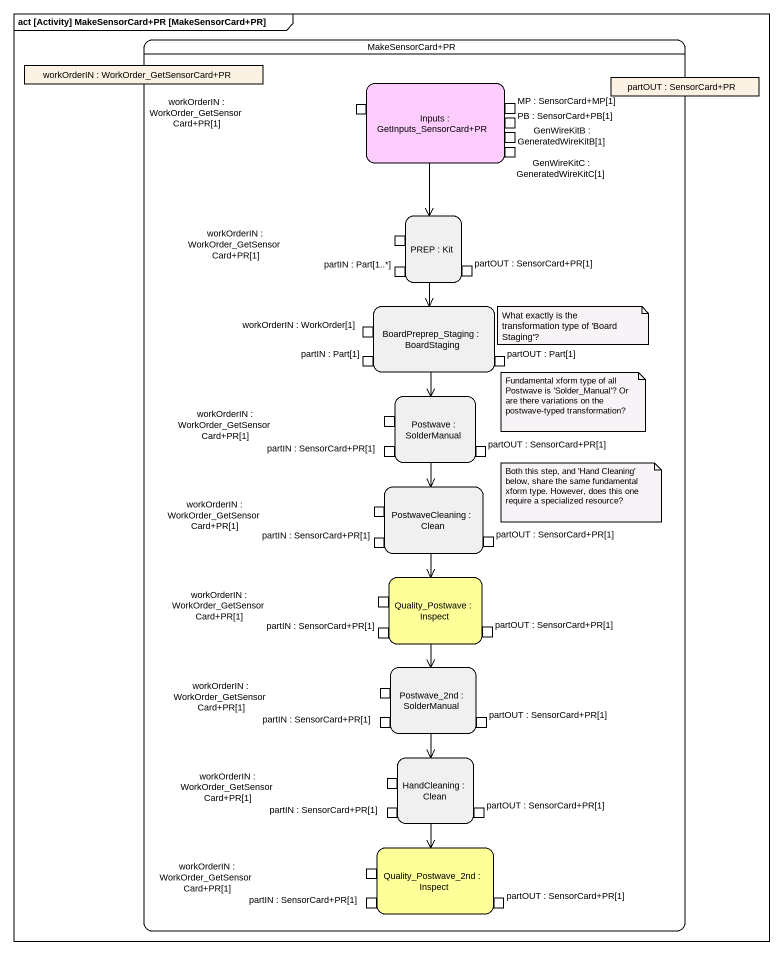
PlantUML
@startuml
mainframe act [Activity] MakeSensorCard+PR [MakeSensorCard+PR]
hide empty description
state "MakeSensorCard+PR" as MakeSensorCard_PR {
  state "workOrderIN : WorkOrder_GetSensorCard+PR" as workOrderIN <<object>>
  state "Inputs : GetInputs_SensorCard+PR" as Inputs #FFCCFF {
    state "workOrderIN : WorkOrder_GetSensorCard+PR[1]" as workOrderIN_WorkOrder <<inputPin>>
    state "MP : SensorCard+MP[1]" as MP_SensorCard_MP_1 <<outputPin>>
    state "PB : SensorCard+PB[1]" as PB_SensorCard_PB_1 <<outputPin>>
    state "GenWireKitB : GeneratedWireKitB[1]" as GenWireKitB <<outputPin>>
    state "GenWireKitC : GeneratedWireKitC[1]" as GenWireKitC <<outputPin>>
  }
  state "partOUT : SensorCard+PR" as partOUT <<object>>
  state "PREP : Kit" as PREP #F0F0F0 {
    state "workOrderIN : WorkOrder_GetSensorCard+PR[1]" as workOrderIN_WorkOrder_2 <<inputPin>>
    state "partIN : Part[1..*]" as partIN_Part_1 <<inputPin>>
    state "partOUT : SensorCard+PR[1]" as partOUT_SensorCard_PR_1 <<outputPin>>
  }
  state "BoardPreprep_Staging : BoardStaging" as BoardPreprep_Staging #F0F0F0 {
    state "workOrderIN : WorkOrder[1]" as workOrderIN_WorkOrder_1 <<inputPin>>
    state "partIN : Part[1]" as partIN_Part_1_2 <<inputPin>>
    state "partOUT : Part[1]" as partOUT_Part_1 <<outputPin>>
  }
  state "Postwave : SolderManual" as Postwave #F0F0F0 {
    state "workOrderIN : WorkOrder_GetSensorCard+PR[1]" as workOrderIN_WorkOrder_3 <<inputPin>>
    state "partIN : SensorCard+PR[1]" as partIN_SensorCard_PR_1 <<inputPin>>
    state "partOUT : SensorCard+PR[1]" as partOUT_SensorCard_PR_1_2 <<outputPin>>
  }
  state "PostwaveCleaning : Clean" as PostwaveCleaning #F0F0F0 {
    state "workOrderIN : WorkOrder_GetSensorCard+PR[1]" as workOrderIN_WorkOrder_4 <<inputPin>>
    state "partIN : SensorCard+PR[1]" as partIN_SensorCard_PR_1_2 <<inputPin>>
    state "partOUT : SensorCard+PR[1]" as partOUT_SensorCard_PR_1_3 <<outputPin>>
  }
  state "Quality_Postwave : Inspect" as Quality_Postwave #FFFF99 {
    state "workOrderIN : WorkOrder_GetSensorCard+PR[1]" as workOrderIN_WorkOrder_5 <<inputPin>>
    state "partIN : SensorCard+PR[1]" as partIN_SensorCard_PR_1_3 <<inputPin>>
    state "partOUT : SensorCard+PR[1]" as partOUT_SensorCard_PR_1_4 <<outputPin>>
  }
  state "Postwave_2nd : SolderManual" as Postwave_2nd #F0F0F0 {
    state "workOrderIN : WorkOrder_GetSensorCard+PR[1]" as workOrderIN_WorkOrder_6 <<inputPin>>
    state "partIN : SensorCard+PR[1]" as partIN_SensorCard_PR_1_4 <<inputPin>>
    state "partOUT : SensorCard+PR[1]" as partOUT_SensorCard_PR_1_5 <<outputPin>>
  }
  state "HandCleaning : Clean" as HandCleaning #F0F0F0 {
    state "workOrderIN : WorkOrder_GetSensorCard+PR[1]" as workOrderIN_WorkOrder_7 <<inputPin>>
    state "partIN : SensorCard+PR[1]" as partIN_SensorCard_PR_1_5 <<inputPin>>
    state "partOUT : SensorCard+PR[1]" as partOUT_SensorCard_PR_1_6 <<outputPin>>
  }
  state "Quality_Postwave_2nd : Inspect" as Quality_Postwave_2nd #FFFF99 {
    state "workOrderIN : WorkOrder_GetSensorCard+PR[1]" as workOrderIN_WorkOrder_8 <<inputPin>>
    state "partIN : SensorCard+PR[1]" as partIN_SensorCard_PR_1_6 <<inputPin>>
    state "partOUT : SensorCard+PR[1]" as partOUT_SensorCard_PR_1_7 <<outputPin>>
  }
}
Inputs --> PREP
PREP --> BoardPreprep_Staging
BoardPreprep_Staging --> Postwave
Postwave --> PostwaveCleaning
PostwaveCleaning --> Quality_Postwave
Quality_Postwave --> Postwave_2nd
Postwave_2nd --> HandCleaning
HandCleaning --> Quality_Postwave_2nd
note as N1
  What exactly is the transformation type of 'Board Staging'?
end note
note as N2
  Fundamental xform type of all Postwave is 'Solder_Manual'? Or are there variations on the postwave-typed transformation?
end note
note as N3
  Both this step, and 'Hand Cleaning' below, share the same fundamental xform type. However, does this one require a specialized resource?
end note
@enduml
